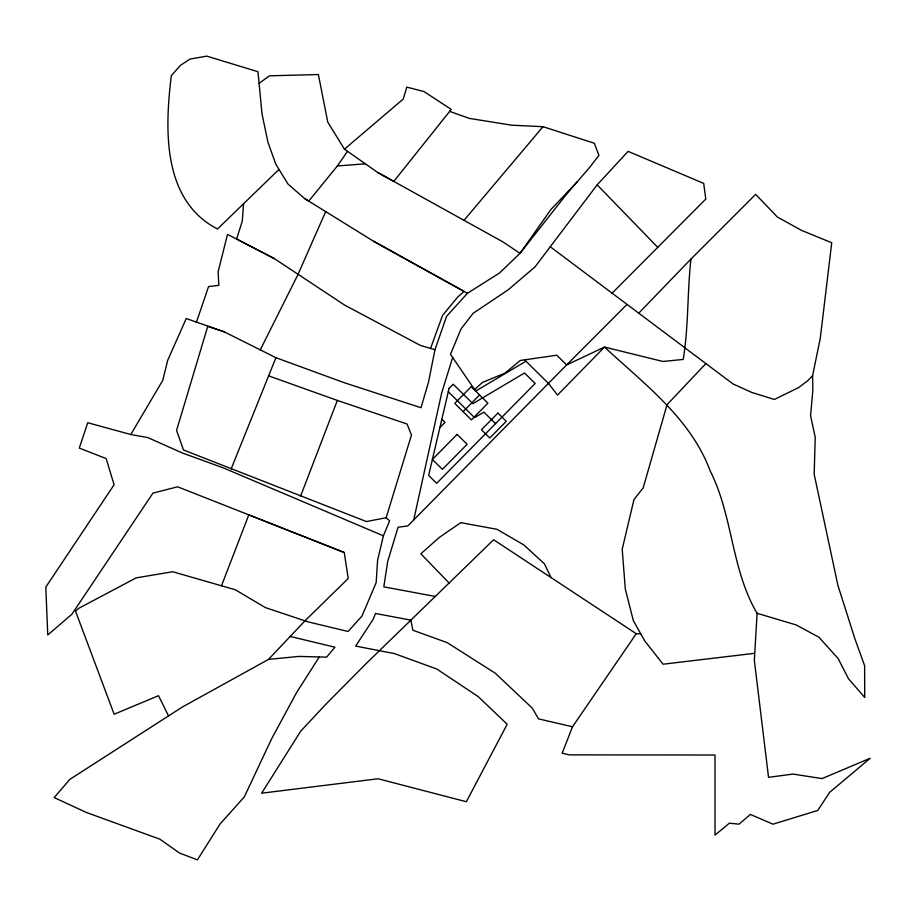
<?xml version="1.0" encoding="UTF-8"?>
<svg xmlns="http://www.w3.org/2000/svg" width="916" height="916" viewBox="0 0 916 916"><rect width="100%" height="100%" fill="white"/><g stroke="black" fill="none" stroke-linecap="round" stroke-linejoin="round"><path stroke-width="1.37" d="M640.719 633.7L636.254 633.723L572.523 726.766L562.172 753.215L569.317 754.864L715.007 755.024L715.007 835.094L729.376 823.198L739.063 824.16L750.376 814.438L772.978 824.182L817.736 810.465L829.633 792.351L870.2 758.242L822.007 778.611L793.061 774.077L768.535 777.329L754.349 660.436L757.097 613.296C731.231 569.695 733.018 515.983 710.186 470.927C690.641 418.291 644.12 383.907 604.491 347.061L566.66 364.911L407.769 525.967L398.071 527.215L387.686 561.531L383.827 586.858L435.272 596.453M243.553 203.776L242.316 220.871L236.649 238.984L274.411 258.633L344.702 305.154L420.559 345.492L434.963 349.717L428.459 382.315L421.005 407.723L344.164 382.682L275.922 357.709L224.306 331.855L186.257 318.539L167.674 360.354L162.785 380.312L130.805 434.516L87.73 422.734L79.28 448.073L106.187 458.607L114.088 484.759L45.8 587.11L47.769 635.006L71.872 614.258L152.961 493.117L177.635 486.797L344.256 552.508L348.217 578.477L304.959 620.83L268.502 659.405L182.353 707.026L69.845 779.367L54.181 797.584L86.551 812.538L159.842 839.159L179.593 853.071L197.432 859.872L220.058 823.976L244.286 796.943L271.605 738.846L296.44 692.817L319.283 656.955L326.623 657.138L334.947 647.211L290.189 636.448M757.097 613.296L796.176 624.93L818.961 637.25L838.174 658.615L848.479 678.71L864.738 697.5L864.612 665.749L854.891 638.773L837.877 585.21L814.175 474.305L815.229 437.218L810.58 415.898L812.836 390.342L812.595 375.697L820.267 338.325L831.739 242.751L801.5 230.374L777.386 217.035L755.643 194.352L690.95 259.056C687.218 292.444 688.672 326.176 683.21 359.438L662.909 361.465L604.491 347.061L557.512 395.094L548.444 383.38L524.57 359.874M413.723 519.922L441.707 392.815L452.664 357.503M430.543 348.424L442.565 315.367L457.863 296.887L464.08 291.425L373.591 241.274L304.719 198.623L288.002 184.047L275.796 164.182L267.919 142.117L262.01 113.882L257.957 71.711L206.81 56.128L190.024 59.071L180.418 65.357L171.315 75.707C164.846 128.904 161.903 200.169 217.493 229.023L277.949 170.433L279.048 170.353M224.306 331.855L207.749 326.371L176.57 430.428L183.486 449.974L366.4 521.548L386.151 517.746L389.598 520.792L383.403 535.837L377.598 560.214L376.144 582.702L361.98 616.044L348.103 631.49L308.131 621.884L265.422 607.617L235.32 589.767L172.666 571.744L136.129 577.881L78.833 608.27L75.513 611.121L114.145 714.24L158.514 695.691L168.544 715.911M386.151 517.746L411.467 435.077L407.07 424.016L337.34 400.429L268.628 375.846M196.31 322.581L208.55 286.594L218.844 285.311L218.123 271.777L227.523 234.393L274.411 258.633M434.963 349.717L446.561 316.352L467.446 293.28L499.495 273.025L520.002 253.366L566.397 194.352L590.041 166.907L598.927 155.342L594.324 143.251L543.005 126.694L511.552 125.183L469.301 118.382L449.653 111.386M221.489 585.782L248.809 514.872L344.256 552.508M300.677 495.911L337.34 400.429M231.118 469.003L275.922 357.709M325.787 211.378L297.906 274.663L260.27 349.878M304.719 198.623L308.772 201.073L337.397 165.945L347.519 151.312M611.785 293.521L705.778 199.081L703.706 183.406L628.101 151.358L597.152 184.86L535.001 266.911L508.151 289.845L473.091 313.341L461.08 328.867L450.466 354.297L475.644 391.098L525.944 361.236M464.023 220.321L543.005 126.694M705.755 363.732L667.031 404.689L643.215 487.816L633.952 499.609L622.204 549.279L625.307 589.034L633.357 620.659L644.91 641.131L663.081 664.215L754.303 653.348M577.286 181.723L550.848 209.592L520.002 253.366L503.239 242.064L377.793 172.529L344.439 149.159L327.756 122.114L318.379 74.528L269.441 75.822L259.068 83.367M638.441 313.49L690.95 259.056M812.595 375.697L807.694 380.781L798.523 387.628L774.341 399.468L751.681 392.403L733.04 383.941L550.264 246.77M439.886 427.566L445.004 422.379L441.833 419.253M463.084 411.65L479.56 394.945M626.716 304.707L566.66 364.911L556.802 355.202L520.254 360.492L505.037 373.11L482.446 382.419L474.591 389.54M572.523 726.766L538.528 718.865L532.322 708.194L495.361 673.271L447.157 642.62L412.864 630.231L410.895 620.132L375.514 613.48L373.144 619.353L355.66 646.078L394.349 653.566L436.829 669.046L478.152 696.549L507.189 724.247L466.358 801.729L378.056 778.76L261.632 793.199L300.791 731.071L326.314 703.763L366.114 663.619L493.621 539.742L636.254 633.723M344.439 149.159L403.28 99.031L406.796 87.112L423.948 91.543L451.245 109.393L393.8 181.402L377.793 172.529M268.502 659.405L298.925 656.406L319.283 656.955M337.397 165.945L365.37 163.815M130.805 434.516L147.808 437.573L182.433 453.019L223.183 467.824L383.403 535.837M373.591 241.274L467.446 293.28M495.567 423.616L483.888 412.12L474.591 417.639L448.302 391.739M597.152 184.86L657.745 247.343M449.08 583.023L420.868 553.814L439.119 537.555L460.771 522.658L496.953 529.299L523.723 544.86L544.413 563.787L550.997 577.549M449.069 388.453L428.642 475.415L436.657 483.316L535.162 383.483L524.524 372.995L472.874 403.647L453.214 384.251L449.069 388.453M471.202 386.712L454.737 403.406L471.431 419.883L487.907 403.189L471.202 386.712M457.107 434.402L432.386 459.454L442.405 469.335L467.126 444.294L457.107 434.402M497.926 413.07L481.45 429.764L489.797 438.008L506.273 421.303L497.926 413.07"/></g></svg>
